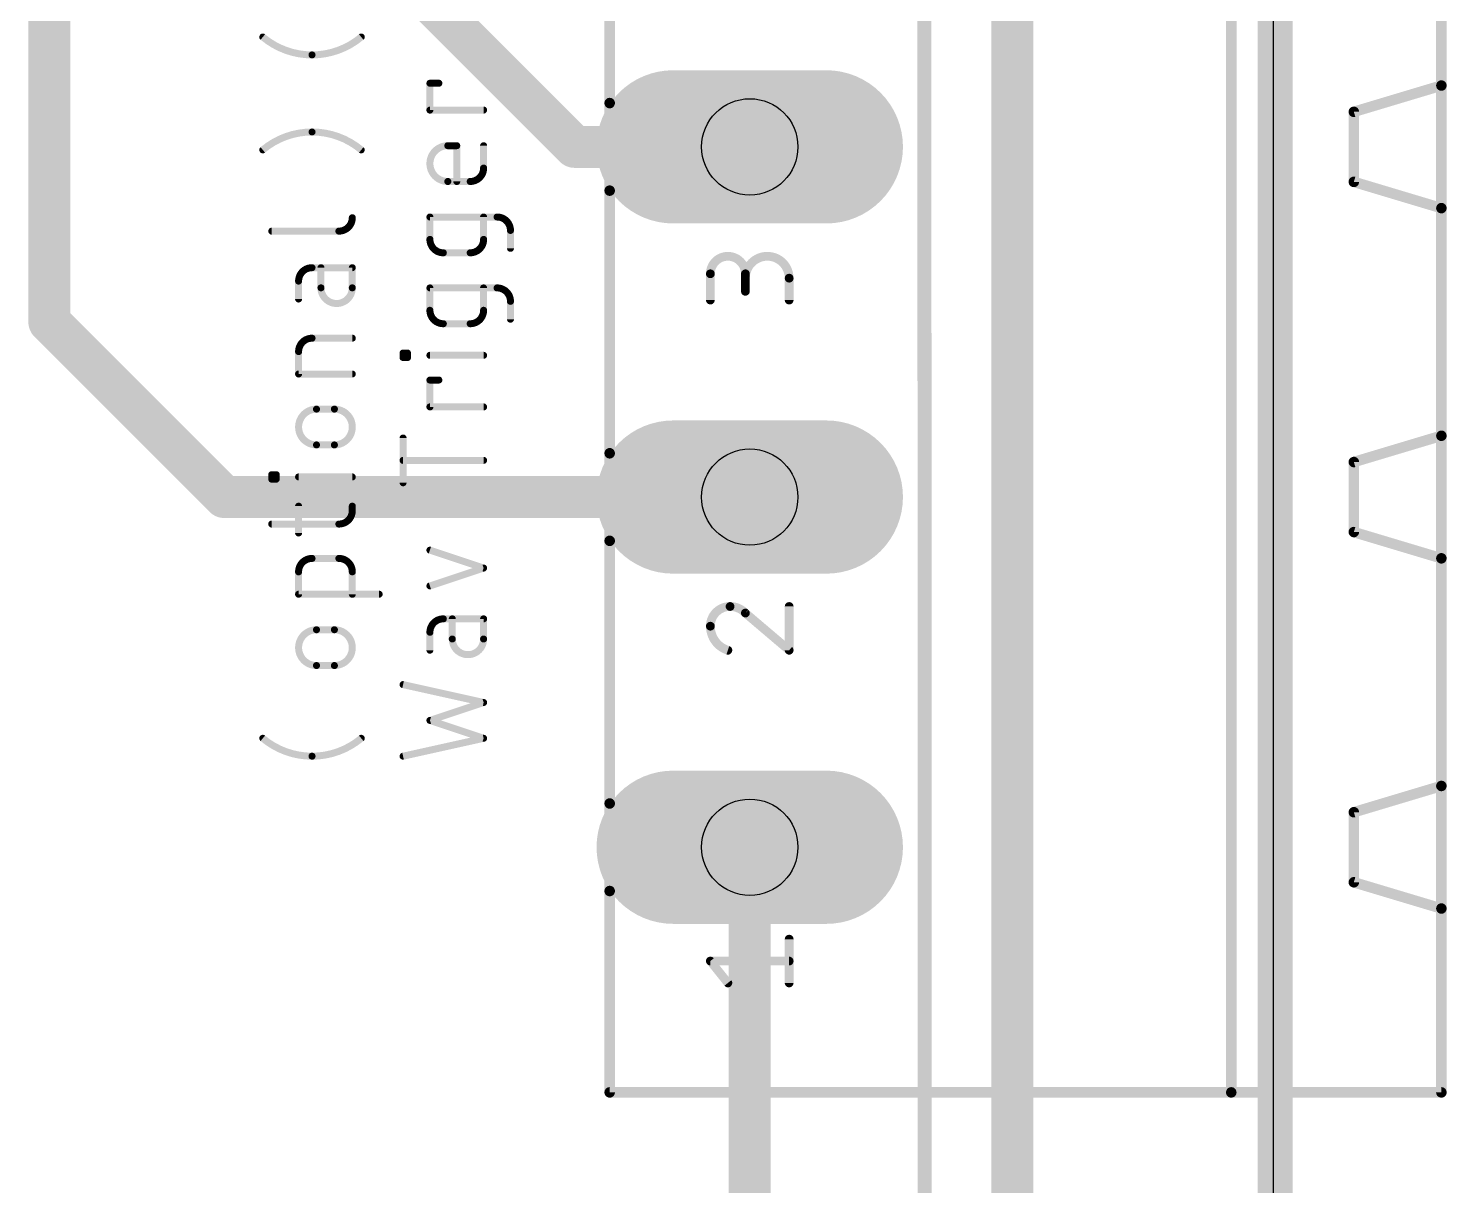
# Model space of a CAD drawing. Extents: x -9 to 239, y 2 to 147.
# Drawn here: x 218.14 to 238.71, y 38.27 to 55.06 of the extents above; entities that cross this region are included whole.
import ezdxf

# ---------------------------------------------------------------- set-up
doc = ezdxf.new("R2010")
doc.units = 0
for name, color, linetype in [('1', 12, 'CONTINUOUS'), ('16', 132, 'CONTINUOUS'), ('17', 110, 'CONTINUOUS'), ('20', 53, 'CONTINUOUS'), ('21', 40, 'CONTINUOUS'), ('25', 253, 'CONTINUOUS'), ('29', 253, 'CONTINUOUS'), ('30', 253, 'CONTINUOUS'), ('44', 253, 'CONTINUOUS'), ('51', 253, 'CONTINUOUS')]:
    doc.layers.add(name, color=color, linetype=linetype)

# ---------------------------------------------------------------- blocks, each defined once
blk = doc.blocks.new('LONGP100')
at = {"const_width": 1}
blk.add_lwpolyline([(-0.5, 0), (0.5, 0)], dxfattribs=at)
at = {"const_width": 0.5}
for points in [[(-0.5, 0.25, 1), (-0.5, -0.25)], [(0.5, -0.25, 1), (0.5, 0.25)]]:
    blk.add_lwpolyline(points, format="xyb", dxfattribs=at)

msp = doc.modelspace()

# ---------------------------------------------------------------- linework, layer by layer
at = {"layer": '1', "const_width": 0.6096}
for points in [[(232.41, 83.82), (232.41, 26.67)], [(218.44, 71.12), (218.44, 50.8)], [(218.44, 50.8), (220.98, 48.26)], [(220.98, 48.26), (228.6, 48.26)]]:
    msp.add_lwpolyline(points, dxfattribs=at)
at = {"layer": '1', "const_width": 0.3048}
for points in [[(218.5478, 50.9078, 1), (218.3322, 50.6922)], [(218.2876, 50.8, 1), (218.5924, 50.8)], [(220.98, 48.4124, 1), (220.98, 48.1076)], [(228.6, 48.1076, 1), (228.6, 48.4124)], [(220.8722, 48.1522, 1), (221.0878, 48.3678)]]:
    msp.add_lwpolyline(points, format="xyb", dxfattribs=at)
at = {"layer": '16'}
for points, const_width in [([(236.22, 144.78), (236.22, 2.54)], 0.508), ([(223.52, 55.88), (226.06, 53.34)], 0.6096), ([(226.06, 53.34), (228.6, 53.34)], 0.6096), ([(228.6, 43.18), (228.6, 26.67)], 0.6096)]:
    msp.add_lwpolyline(points, dxfattribs=dict(at, const_width=const_width))
at = {"layer": '16', "const_width": 0.3048}
for points in [[(226.06, 53.4924, 1), (226.06, 53.1876)], [(225.9522, 53.2322, 1), (226.1678, 53.4478)], [(228.6, 53.1876, 1), (228.6, 53.4924)], [(228.7524, 43.18, 1), (228.4476, 43.18)]]:
    msp.add_lwpolyline(points, format="xyb", dxfattribs=at)
at = {"layer": '20'}
msp.add_line((236.2, 2.54), (236.2, 143.18), dxfattribs=at)
at = {"layer": '21'}
for points, const_width in [([(231.14, 17.78), (231.13, 81.28)], 0.2032), ([(235.585, 39.624), (235.585, 72.136)], 0.1524), ([(226.568, 53.975), (226.568, 57.785)], 0.1524), ([(238.633, 54.229), (238.633, 57.531)], 0.1524), ([(238.633, 54.229), (237.363, 53.848)], 0.1524), ([(238.633, 52.451), (238.633, 54.229)], 0.1524), ([(237.363, 52.832), (237.363, 53.848)], 0.1524), ([(238.633, 52.451), (237.363, 52.832)], 0.1524), ([(226.568, 48.895), (226.568, 52.705)], 0.1524), ([(238.633, 49.149), (238.633, 52.451)], 0.1524), ([(228.0285, 51.1175), (228.0285, 51.4985)], 0.127), ([(228.5365, 51.4985), (228.5365, 51.2445)], 0.127), ([(229.1715, 51.1175), (229.1715, 51.435)], 0.127), ([(238.633, 49.149), (237.363, 48.768)], 0.1524), ([(238.633, 47.371), (238.633, 49.149)], 0.1524), ([(237.363, 47.752), (237.363, 48.768)], 0.1524), ([(238.633, 47.371), (237.363, 47.752)], 0.1524), ([(226.568, 43.815), (226.568, 47.625)], 0.1524), ([(238.633, 44.069), (238.633, 47.371)], 0.1524), ([(229.1715, 46.0375), (229.1715, 46.6725)], 0.127), ([(228.5365, 46.5772), (229.1715, 46.0375)], 0.127), ([(238.633, 44.069), (237.363, 43.688)], 0.1524), ([(238.633, 42.291), (238.633, 44.069)], 0.1524), ([(237.363, 43.688), (237.363, 42.672)], 0.1524), ([(226.568, 39.624), (226.568, 42.545)], 0.1524), ([(238.633, 42.291), (237.363, 42.672)], 0.1524), ([(238.633, 39.624), (238.633, 42.291)], 0.1524), ([(229.1715, 41.2115), (229.1715, 41.8465)], 0.127), ([(228.2825, 41.2115), (228.0285, 41.529)], 0.127), ([(228.0285, 41.529), (229.1715, 41.529)], 0.127), ([(226.568, 39.624), (235.585, 39.624)], 0.1524), ([(235.585, 39.624), (238.633, 39.624)], 0.1524)]:
    msp.add_lwpolyline(points, dxfattribs=dict(at, const_width=const_width))
for points, const_width in [([(238.6711, 54.229, 1), (238.5949, 54.229)], 0.0762), ([(238.5949, 54.229, 1), (238.6711, 54.229)], 0.0762), ([(238.6439, 54.1925, 1), (238.6221, 54.2655)], 0.0762), ([(226.5299, 53.975, 1), (226.6061, 53.975)], 0.0762), ([(237.4011, 53.848, 1), (237.3249, 53.848)], 0.0762), ([(237.3521, 53.8845, 1), (237.3739, 53.8115)], 0.0762), ([(237.3739, 52.8685, 1), (237.3521, 52.7955)], 0.0762), ([(226.6061, 52.705, 1), (226.5299, 52.705)], 0.0762), ([(237.3249, 52.832, 1), (237.4011, 52.832)], 0.0762), ([(238.6711, 52.451, 1), (238.5949, 52.451)], 0.0762), ([(238.5949, 52.451, 1), (238.6711, 52.451)], 0.0762), ([(238.6221, 52.4145, 1), (238.6439, 52.4875)], 0.0762), ([(228.5365, 51.4985, 1), (228.0285, 51.4985)], 0.127), ([(229.1715, 51.435, 1), (228.5365, 51.435)], 0.127), ([(228.0602, 51.4985, 1), (227.9968, 51.4985)], 0.0635), ([(227.9968, 51.4985, 1), (228.0602, 51.4985)], 0.0635), ([(228.5683, 51.4985, 1), (228.5048, 51.4985)], 0.0635), ([(228.5048, 51.4985, 1), (228.5683, 51.4985)], 0.0635), ([(228.5048, 51.435, 1), (228.5683, 51.435)], 0.0635), ([(229.2032, 51.435, 1), (229.1398, 51.435)], 0.0635), ([(229.1398, 51.435, 1), (229.2032, 51.435)], 0.0635), ([(228.5048, 51.2445, 1), (228.5683, 51.2445)], 0.0635), ([(227.9968, 51.1175, 1), (228.0602, 51.1175)], 0.0635), ([(229.1398, 51.1175, 1), (229.2032, 51.1175)], 0.0635), ([(238.6711, 49.149, 1), (238.5949, 49.149)], 0.0762), ([(238.5949, 49.149, 1), (238.6711, 49.149)], 0.0762), ([(238.6439, 49.1125, 1), (238.6221, 49.1855)], 0.0762), ([(226.5299, 48.895, 1), (226.6061, 48.895)], 0.0762), ([(237.4011, 48.768, 1), (237.3249, 48.768)], 0.0762), ([(237.3521, 48.8045, 1), (237.3739, 48.7315)], 0.0762), ([(237.3739, 47.7885, 1), (237.3521, 47.7155)], 0.0762), ([(237.3249, 47.752, 1), (237.4011, 47.752)], 0.0762), ([(226.6061, 47.625, 1), (226.5299, 47.625)], 0.0762), ([(238.6711, 47.371, 1), (238.5949, 47.371)], 0.0762), ([(238.5949, 47.371, 1), (238.6711, 47.371)], 0.0762), ([(238.6221, 47.3345, 1), (238.6439, 47.4075)], 0.0762), ([(228.3143, 46.6725, 0.4142), (228.0285, 46.3867)], 0.127), ([(228.5365, 46.5772, 0.2053), (228.3143, 46.6725)], 0.127), ([(228.3142, 46.7042, 1), (228.3143, 46.6408)], 0.0635), ([(228.3143, 46.6407, 1), (228.3143, 46.7043)], 0.0635), ([(229.2032, 46.6725, 1), (229.1398, 46.6725)], 0.0635), ([(228.5571, 46.6014, 1), (228.5159, 46.5531)], 0.0635), ([(228.5135, 46.5554, 1), (228.5595, 46.5991)], 0.0635), ([(228.0285, 46.3867, 0.3252), (228.2825, 46.0375)], 0.127), ([(228.0602, 46.3867, 1), (227.9968, 46.3868)], 0.0635), ([(227.9968, 46.3867, 1), (228.0602, 46.3867)], 0.0635), ([(228.2727, 46.0073, 1), (228.2923, 46.0677)], 0.0635), ([(229.1509, 46.0133, 1), (229.1921, 46.0617)], 0.0635), ([(229.1398, 46.0375, 1), (229.2032, 46.0375)], 0.0635), ([(238.6711, 44.069, 1), (238.5949, 44.069)], 0.0762), ([(238.5949, 44.069, 1), (238.6711, 44.069)], 0.0762), ([(238.6439, 44.0325, 1), (238.6221, 44.1055)], 0.0762), ([(226.5299, 43.815, 1), (226.6061, 43.815)], 0.0762), ([(237.4011, 43.688, 1), (237.3249, 43.688)], 0.0762), ([(237.3521, 43.7245, 1), (237.3739, 43.6515)], 0.0762), ([(226.6061, 42.545, 1), (226.5299, 42.545)], 0.0762), ([(237.3739, 42.7085, 1), (237.3521, 42.6355)], 0.0762), ([(237.3249, 42.672, 1), (237.4011, 42.672)], 0.0762), ([(238.6711, 42.291, 1), (238.5949, 42.291)], 0.0762), ([(238.5949, 42.291, 1), (238.6711, 42.291)], 0.0762), ([(238.6221, 42.2545, 1), (238.6439, 42.3275)], 0.0762), ([(229.2032, 41.8465, 1), (229.1398, 41.8465)], 0.0635), ([(228.0285, 41.5608, 1), (228.0285, 41.4973)], 0.0635), ([(228.0533, 41.5488, 1), (228.0037, 41.5092)], 0.0635), ([(229.1715, 41.4973, 1), (229.1715, 41.5608)], 0.0635), ([(228.2577, 41.1917, 1), (228.3073, 41.2313)], 0.0635), ([(229.1398, 41.2115, 1), (229.2032, 41.2115)], 0.0635), ([(226.568, 39.6621, 1), (226.568, 39.5859)], 0.0762), ([(226.5299, 39.624, 1), (226.6061, 39.624)], 0.0762), ([(235.585, 39.6621, 1), (235.585, 39.5859)], 0.0762), ([(235.5469, 39.624, 1), (235.6231, 39.624)], 0.0762), ([(235.585, 39.5859, 1), (235.585, 39.6621)], 0.0762), ([(238.5949, 39.624, 1), (238.6711, 39.624)], 0.0762), ([(238.633, 39.5859, 1), (238.633, 39.6621)], 0.0762)]:
    msp.add_lwpolyline(points, format="xyb", dxfattribs=dict(at, const_width=const_width))
at = {"layer": '25'}
for points, const_width in [([(221.536, 54.9331, 0.1762), (222.25, 54.6735)], 0.1016), ([(221.5523, 54.9526, 1), (221.5197, 54.9137)], 0.0508), ([(222.25, 54.6735, 0.1762), (222.964, 54.9331)], 0.1016), ([(222.9803, 54.9137, 1), (222.9477, 54.9526)], 0.0508), ([(222.25, 54.6989, 1), (222.25, 54.6481)], 0.0508), ([(222.25, 54.6481, 1), (222.25, 54.6989)], 0.0508), ([(223.9857, 54.2624, 1), (223.9349, 54.2624)], 0.0508), ([(223.9603, 54.2878, 1), (223.9603, 54.237)], 0.0508), ([(224.0901, 54.237, 1), (224.0901, 54.2878)], 0.0508), ([(223.9603, 53.8984, 1), (223.9603, 53.8476)], 0.0508), ([(224.7392, 53.8476, 1), (224.7392, 53.8984)], 0.0508), ([(223.9349, 53.873, 1), (223.9857, 53.873)], 0.0508), ([(222.25, 53.5556, 0.1762), (221.536, 53.296)], 0.1016), ([(222.964, 53.296, 0.1762), (222.25, 53.5556)], 0.1016), ([(222.25, 53.581, 1), (222.25, 53.5302)], 0.0508), ([(222.25, 53.5302, 1), (222.25, 53.581)], 0.0508), ([(221.5197, 53.3155, 1), (221.5523, 53.2765)], 0.0508), ([(222.9477, 53.2765, 1), (222.9803, 53.3155)], 0.0508), ([(224.2199, 53.3569, 1), (224.2199, 52.8376)], 0.1016), ([(224.2199, 53.3823, 1), (224.2199, 53.3315)], 0.0508), ([(224.2199, 53.3315, 1), (224.2199, 53.3823)], 0.0508), ([(224.3751, 53.3569, 1), (224.3243, 53.3569)], 0.0508), ([(224.3497, 53.3315, 1), (224.3497, 53.3823)], 0.0508), ([(224.7646, 53.3569, 1), (224.7138, 53.3569)], 0.0508), ([(224.5445, 52.8376, 0.4142), (224.7392, 53.0324)], 0.1016), ([(224.7646, 53.0324, 1), (224.7138, 53.0324)], 0.0508), ([(224.2199, 52.863, 1), (224.2199, 52.8122)], 0.0508), ([(224.2199, 52.8122, 1), (224.2199, 52.863)], 0.0508), ([(224.5445, 52.863, 1), (224.5445, 52.8122)], 0.0508), ([(224.5445, 52.8122, 1), (224.5445, 52.863)], 0.0508), ([(224.7138, 53.0324, 1), (224.7646, 53.0324)], 0.0508), ([(224.3243, 52.8376, 1), (224.3751, 52.8376)], 0.0508), ([(222.6395, 52.1173, 0.4142), (222.8342, 52.312)], 0.1016), ([(222.8596, 52.312, 1), (222.8088, 52.312)], 0.0508), ([(223.9857, 52.3223, 1), (223.9349, 52.3223)], 0.0508), ([(223.9603, 52.3477, 1), (223.9603, 52.2969)], 0.0508), ([(224.7646, 52.3223, 1), (224.7138, 52.3223)], 0.0508), ([(225.1287, 52.1276, 0.4142), (224.9339, 52.3223)], 0.1016), ([(224.9339, 52.3477, 1), (224.9339, 52.2969)], 0.0508), ([(224.9339, 52.2969, 1), (224.9339, 52.3477)], 0.0508), ([(221.6658, 52.1427, 1), (221.6658, 52.0919)], 0.0508), ([(222.6395, 52.1427, 1), (222.6395, 52.0919)], 0.0508), ([(222.6395, 52.0919, 1), (222.6395, 52.1427)], 0.0508), ([(225.1541, 52.1276, 1), (225.1033, 52.1276)], 0.0508), ([(225.1033, 52.1276, 1), (225.1541, 52.1276)], 0.0508), ([(223.9603, 51.9978, 0.4142), (224.155, 51.803)], 0.1016), ([(223.9857, 51.9978, 1), (223.9349, 51.9978)], 0.0508), ([(223.9349, 51.9978, 1), (223.9857, 51.9978)], 0.0508), ([(224.155, 51.8284, 1), (224.155, 51.7776)], 0.0508), ([(224.155, 51.7776, 1), (224.155, 51.8284)], 0.0508), ([(224.5445, 51.803, 0.4142), (224.7392, 51.9978)], 0.1016), ([(224.5445, 51.8284, 1), (224.5445, 51.7776)], 0.0508), ([(224.5445, 51.7776, 1), (224.5445, 51.8284)], 0.0508), ([(224.7646, 51.9978, 1), (224.7138, 51.9978)], 0.0508), ([(224.7138, 51.9978, 1), (224.7646, 51.9978)], 0.0508), ([(225.1033, 51.868, 1), (225.1541, 51.868)], 0.0508), ([(222.25, 51.587, 0.4142), (222.0553, 51.3923)], 0.1016), ([(222.0807, 51.3923, 1), (222.0299, 51.3923)], 0.0508), ([(222.25, 51.6124, 1), (222.25, 51.5616)], 0.0508), ([(222.25, 51.5616, 1), (222.25, 51.6124)], 0.0508), ([(222.4052, 51.587, 1), (222.3544, 51.587)], 0.0508), ([(222.8596, 51.587, 1), (222.8088, 51.587)], 0.0508), ([(222.8342, 51.5616, 1), (222.8342, 51.6124)], 0.0508), ([(222.0299, 51.3923, 1), (222.0807, 51.3923)], 0.0508), ([(222.3798, 51.2949, 1), (222.8342, 51.2949)], 0.1016), ([(222.4052, 51.2949, 1), (222.3544, 51.2949)], 0.0508), ([(222.3544, 51.2949, 1), (222.4052, 51.2949)], 0.0508), ([(222.8596, 51.2949, 1), (222.8088, 51.2949)], 0.0508), ([(222.8088, 51.2949, 1), (222.8596, 51.2949)], 0.0508), ([(223.9857, 51.2936, 1), (223.9349, 51.2936)], 0.0508), ([(223.9603, 51.319, 1), (223.9603, 51.2682)], 0.0508), ([(224.7646, 51.2936, 1), (224.7138, 51.2936)], 0.0508), ([(225.1287, 51.0989, 0.4142), (224.9339, 51.2936)], 0.1016), ([(224.9339, 51.319, 1), (224.9339, 51.2682)], 0.0508), ([(224.9339, 51.2682, 1), (224.9339, 51.319)], 0.0508), ([(222.0299, 51.1326, 1), (222.0807, 51.1326)], 0.0508), ([(225.1541, 51.0989, 1), (225.1033, 51.0989)], 0.0508), ([(225.1033, 51.0989, 1), (225.1541, 51.0989)], 0.0508), ([(223.9603, 50.9691, 0.4142), (224.155, 50.7743)], 0.1016), ([(223.9857, 50.9691, 1), (223.9349, 50.9691)], 0.0508), ([(223.9349, 50.9691, 1), (223.9857, 50.9691)], 0.0508), ([(224.155, 50.7997, 1), (224.155, 50.7489)], 0.0508), ([(224.155, 50.7489, 1), (224.155, 50.7997)], 0.0508), ([(224.5445, 50.7743, 0.4142), (224.7392, 50.9691)], 0.1016), ([(224.5445, 50.7997, 1), (224.5445, 50.7489)], 0.0508), ([(224.5445, 50.7489, 1), (224.5445, 50.7997)], 0.0508), ([(224.7646, 50.9691, 1), (224.7138, 50.9691)], 0.0508), ([(224.7138, 50.9691, 1), (224.7646, 50.9691)], 0.0508), ([(225.1033, 50.8393, 1), (225.1541, 50.8393)], 0.0508), ([(222.25, 50.5642, 0.4142), (222.0553, 50.3695)], 0.1016), ([(222.25, 50.5896, 1), (222.25, 50.5388)], 0.0508), ([(222.25, 50.5388, 1), (222.25, 50.5896)], 0.0508), ([(222.8342, 50.5388, 1), (222.8342, 50.5896)], 0.0508), ([(222.0807, 50.3695, 1), (222.0299, 50.3695)], 0.0508), ([(222.0299, 50.3695, 1), (222.0807, 50.3695)], 0.0508), ([(223.5962, 50.3484, 1), (223.5454, 50.3484)], 0.0508), ([(223.5708, 50.3738, 1), (223.5708, 50.323)], 0.0508), ([(223.5708, 50.3089, 1), (223.5708, 50.2581)], 0.0508), ([(223.5454, 50.2835, 1), (223.5962, 50.2835)], 0.0508), ([(223.6611, 50.3484, 1), (223.6103, 50.3484)], 0.0508), ([(223.6103, 50.2835, 1), (223.6611, 50.2835)], 0.0508), ([(223.6357, 50.323, 1), (223.6357, 50.3738)], 0.0508), ([(223.6357, 50.2581, 1), (223.6357, 50.3089)], 0.0508), ([(223.9603, 50.3414, 1), (223.9603, 50.2906)], 0.0508), ([(224.7392, 50.2906, 1), (224.7392, 50.3414)], 0.0508), ([(222.0553, 50.0703, 1), (222.0553, 50.0195)], 0.0508), ([(222.0299, 50.0449, 1), (222.0807, 50.0449)], 0.0508), ([(222.8342, 50.0195, 1), (222.8342, 50.0703)], 0.0508), ([(223.9857, 49.9571, 1), (223.9349, 49.9571)], 0.0508), ([(223.9603, 49.9825, 1), (223.9603, 49.9317)], 0.0508), ([(224.0901, 49.9317, 1), (224.0901, 49.9825)], 0.0508), ([(222.3149, 49.5355, 1), (222.3149, 49.0162)], 0.1016), ([(222.3149, 49.5609, 1), (222.3149, 49.5101)], 0.0508), ([(222.3149, 49.5101, 1), (222.3149, 49.5609)], 0.0508), ([(222.5746, 49.0162, 1), (222.5746, 49.5355)], 0.1016), ([(222.5746, 49.5609, 1), (222.5746, 49.5101)], 0.0508), ([(222.5746, 49.5101, 1), (222.5746, 49.5609)], 0.0508), ([(223.9603, 49.5931, 1), (223.9603, 49.5423)], 0.0508), ([(223.9349, 49.5677, 1), (223.9857, 49.5677)], 0.0508), ([(224.7392, 49.5423, 1), (224.7392, 49.5931)], 0.0508), ([(222.3149, 49.0416, 1), (222.3149, 48.9908)], 0.0508), ([(222.3149, 48.9908, 1), (222.3149, 49.0416)], 0.0508), ([(222.5746, 49.0416, 1), (222.5746, 48.9908)], 0.0508), ([(222.5746, 48.9908, 1), (222.5746, 49.0416)], 0.0508), ([(223.5962, 49.1165, 1), (223.5454, 49.1165)], 0.0508), ([(223.5708, 48.8174, 1), (223.5708, 48.7666)], 0.0508), ([(224.7392, 48.7666, 1), (224.7392, 48.8174)], 0.0508), ([(221.6912, 48.5844, 1), (221.6404, 48.5844)], 0.0508), ([(221.6658, 48.6098, 1), (221.6658, 48.559)], 0.0508), ([(221.6658, 48.5449, 1), (221.6658, 48.4941)], 0.0508), ([(221.7561, 48.5844, 1), (221.7053, 48.5844)], 0.0508), ([(221.7307, 48.559, 1), (221.7307, 48.6098)], 0.0508), ([(221.7307, 48.4941, 1), (221.7307, 48.5449)], 0.0508), ([(222.0553, 48.5774, 1), (222.0553, 48.5266)], 0.0508), ([(222.8342, 48.5266, 1), (222.8342, 48.5774)], 0.0508), ([(221.6404, 48.5195, 1), (221.6912, 48.5195)], 0.0508), ([(221.7053, 48.5195, 1), (221.7561, 48.5195)], 0.0508), ([(223.5454, 48.4674, 1), (223.5962, 48.4674)], 0.0508), ([(222.0807, 48.1279, 1), (222.0299, 48.1279)], 0.0508), ([(222.8596, 48.1279, 1), (222.8088, 48.1279)], 0.0508), ([(222.6395, 47.8682, 0.4142), (222.8342, 48.063)], 0.1016), ([(222.8596, 48.063, 1), (222.8088, 48.063)], 0.0508), ([(222.8088, 48.063, 1), (222.8596, 48.063)], 0.0508), ([(221.6658, 47.8936, 1), (221.6658, 47.8428)], 0.0508), ([(222.0299, 47.7384, 1), (222.0807, 47.7384)], 0.0508), ([(222.6395, 47.8936, 1), (222.6395, 47.8428)], 0.0508), ([(222.6395, 47.8428, 1), (222.6395, 47.8936)], 0.0508), ([(223.9683, 47.5136, 1), (223.9522, 47.4654)], 0.0508), ([(222.25, 47.3697, 0.4142), (222.0553, 47.175)], 0.1016), ([(222.25, 47.3951, 1), (222.25, 47.3443)], 0.0508), ([(222.25, 47.3443, 1), (222.25, 47.3951)], 0.0508), ([(222.8342, 47.175, 0.4142), (222.6395, 47.3697)], 0.1016), ([(222.6395, 47.3951, 1), (222.6395, 47.3443)], 0.0508), ([(222.6395, 47.3443, 1), (222.6395, 47.3951)], 0.0508), ([(222.0807, 47.175, 1), (222.0299, 47.175)], 0.0508), ([(222.0299, 47.175, 1), (222.0807, 47.175)], 0.0508), ([(222.8596, 47.175, 1), (222.8088, 47.175)], 0.0508), ([(222.8088, 47.175, 1), (222.8596, 47.175)], 0.0508), ([(224.7472, 47.2058, 1), (224.7312, 47.254)], 0.0508), ([(224.7312, 47.2058, 1), (224.7472, 47.254)], 0.0508), ([(223.9522, 46.9943, 1), (223.9683, 46.9461)], 0.0508), ([(222.0553, 46.8758, 1), (222.0553, 46.825)], 0.0508), ([(222.0299, 46.8504, 1), (222.0807, 46.8504)], 0.0508), ([(222.8088, 46.8504, 1), (222.8596, 46.8504)], 0.0508), ([(223.2237, 46.825, 1), (223.2237, 46.8758)], 0.0508), ([(224.155, 46.493, 0.4142), (223.9603, 46.2983)], 0.1016), ([(224.155, 46.5184, 1), (224.155, 46.4676)], 0.0508), ([(224.155, 46.4676, 1), (224.155, 46.5184)], 0.0508), ([(224.3102, 46.493, 1), (224.2594, 46.493)], 0.0508), ([(224.7646, 46.493, 1), (224.7138, 46.493)], 0.0508), ([(224.7392, 46.4676, 1), (224.7392, 46.5184)], 0.0508), ([(222.3149, 46.3351, 1), (222.3149, 45.8158)], 0.1016), ([(222.3149, 46.3605, 1), (222.3149, 46.3097)], 0.0508), ([(222.3149, 46.3097, 1), (222.3149, 46.3605)], 0.0508), ([(222.5746, 45.8158, 1), (222.5746, 46.3351)], 0.1016), ([(222.5746, 46.3605, 1), (222.5746, 46.3097)], 0.0508), ([(222.5746, 46.3097, 1), (222.5746, 46.3605)], 0.0508), ([(223.9857, 46.2983, 1), (223.9349, 46.2983)], 0.0508), ([(223.9349, 46.2983, 1), (223.9857, 46.2983)], 0.0508), ([(224.2848, 46.2009, 1), (224.7392, 46.2009)], 0.1016), ([(224.3102, 46.2009, 1), (224.2594, 46.2009)], 0.0508), ([(224.2594, 46.2009, 1), (224.3102, 46.2009)], 0.0508), ([(224.7646, 46.2009, 1), (224.7138, 46.2009)], 0.0508), ([(224.7138, 46.2009, 1), (224.7646, 46.2009)], 0.0508), ([(223.9349, 46.0387, 1), (223.9857, 46.0387)], 0.0508), ([(222.3149, 45.8412, 1), (222.3149, 45.7904)], 0.0508), ([(222.3149, 45.7904, 1), (222.3149, 45.8412)], 0.0508), ([(222.5746, 45.8412, 1), (222.5746, 45.7904)], 0.0508), ([(222.5746, 45.7904, 1), (222.5746, 45.8412)], 0.0508), ([(223.5763, 45.5642, 1), (223.5653, 45.5146)], 0.0508), ([(224.7472, 45.2556, 1), (224.7312, 45.3038)], 0.0508), ([(224.7337, 45.2549, 1), (224.7447, 45.3045)], 0.0508), ([(223.9683, 45.0442, 1), (223.9522, 44.996)], 0.0508), ([(223.9522, 45.0442, 1), (223.9683, 44.996)], 0.0508), ([(221.536, 44.7604, 0.1762), (222.25, 44.5008)], 0.1016), ([(221.5523, 44.7799, 1), (221.5197, 44.741)], 0.0508), ([(222.25, 44.5008, 0.1762), (222.964, 44.7604)], 0.1016), ([(222.9803, 44.741, 1), (222.9477, 44.7799)], 0.0508), ([(224.7312, 44.7363, 1), (224.7472, 44.7845)], 0.0508), ([(224.7447, 44.7356, 1), (224.7337, 44.7852)], 0.0508), ([(222.25, 44.5262, 1), (222.25, 44.4754)], 0.0508), ([(222.25, 44.4754, 1), (222.25, 44.5262)], 0.0508), ([(223.5653, 44.5256, 1), (223.5763, 44.476)], 0.0508)]:
    msp.add_lwpolyline(points, format="xyb", dxfattribs=dict(at, const_width=const_width))
at = {"layer": '25', "const_width": 0.1016}
for points in [[(223.9603, 53.873), (223.9603, 54.2624)], [(223.9603, 54.2624), (224.0901, 54.2624)], [(224.7392, 53.873), (223.9603, 53.873)], [(224.2199, 53.3569), (224.3497, 53.3569)], [(224.3497, 53.3569), (224.3497, 52.8376)], [(224.7392, 53.3569), (224.7392, 53.0324)], [(224.5445, 52.8376), (224.2199, 52.8376)], [(223.9603, 51.9978), (223.9603, 52.3223)], [(223.9603, 52.3223), (224.9339, 52.3223)], [(224.7392, 52.3223), (224.7392, 51.9978)], [(221.6658, 52.1173), (222.6395, 52.1173)], [(225.1287, 52.1276), (225.1287, 51.868)], [(224.5445, 51.803), (224.155, 51.803)], [(222.0553, 51.3923), (222.0553, 51.1326)], [(222.8342, 51.587), (222.25, 51.587)], [(222.3798, 51.587), (222.3798, 51.2949)], [(222.8342, 51.2949), (222.8342, 51.587)], [(223.9603, 50.9691), (223.9603, 51.2936)], [(223.9603, 51.2936), (224.9339, 51.2936)], [(224.7392, 51.2936), (224.7392, 50.9691)], [(225.1287, 51.0989), (225.1287, 50.8393)], [(224.5445, 50.7743), (224.155, 50.7743)], [(222.25, 50.5642), (222.8342, 50.5642)], [(222.0553, 50.0449), (222.0553, 50.3695)], [(223.5708, 50.2835), (223.5708, 50.3484)], [(223.5708, 50.3484), (223.6357, 50.3484)], [(223.6357, 50.2835), (223.5708, 50.2835)], [(223.6357, 50.3484), (223.6357, 50.2835)], [(224.7392, 50.316), (223.9603, 50.316)], [(222.8342, 50.0449), (222.0553, 50.0449)], [(223.9603, 49.5677), (223.9603, 49.9571)], [(223.9603, 49.9571), (224.0901, 49.9571)], [(222.3149, 49.5355), (222.5746, 49.5355)], [(224.7392, 49.5677), (223.9603, 49.5677)], [(222.5746, 49.0162), (222.3149, 49.0162)], [(223.5708, 48.4674), (223.5708, 49.1165)], [(224.7392, 48.792), (223.5708, 48.792)], [(221.6658, 48.5195), (221.6658, 48.5844)], [(221.6658, 48.5844), (221.7307, 48.5844)], [(221.7307, 48.5195), (221.6658, 48.5195)], [(221.7307, 48.5844), (221.7307, 48.5195)], [(222.8342, 48.552), (222.0553, 48.552)], [(222.0553, 47.7384), (222.0553, 48.1279)], [(222.8342, 48.063), (222.8342, 48.1279)], [(221.6658, 47.8682), (222.6395, 47.8682)], [(224.7392, 47.2299), (223.9603, 47.4895)], [(222.25, 47.3697), (222.6395, 47.3697)], [(222.0553, 46.8504), (222.0553, 47.175)], [(222.8342, 47.175), (222.8342, 46.8504)], [(223.9603, 46.9702), (224.7392, 47.2299)], [(223.2237, 46.8504), (222.0553, 46.8504)], [(224.7392, 46.493), (224.155, 46.493)], [(224.2848, 46.493), (224.2848, 46.2009)], [(224.7392, 46.2009), (224.7392, 46.493)], [(222.3149, 46.3351), (222.5746, 46.3351)], [(223.9603, 46.2983), (223.9603, 46.0387)], [(222.5746, 45.8158), (222.3149, 45.8158)], [(224.7392, 45.2797), (223.5708, 45.5394)], [(223.9603, 45.0201), (224.7392, 45.2797)], [(224.7392, 44.7604), (223.9603, 45.0201)], [(223.5708, 44.5008), (224.7392, 44.7604)]]:
    msp.add_lwpolyline(points, dxfattribs=at)
at = {"layer": '44'}
for centre in [(228.6, 53.34), (228.6, 48.26), (228.6, 43.18)]:
    msp.add_circle(centre, 0.6985, dxfattribs=at)
at = {"layer": '51', "const_width": 0.1524}
for points in [[(226.568, 52.705), (226.568, 53.975)], [(226.568, 47.625), (226.568, 48.895)], [(226.568, 42.545), (226.568, 43.815)]]:
    msp.add_lwpolyline(points, dxfattribs=at)
at = {"layer": '51', "const_width": 0.0762}
for points in [[(226.6061, 53.975, 1), (226.5299, 53.975)], [(226.5299, 52.705, 1), (226.6061, 52.705)], [(226.6061, 48.895, 1), (226.5299, 48.895)], [(226.5299, 47.625, 1), (226.6061, 47.625)], [(226.6061, 43.815, 1), (226.5299, 43.815)], [(226.5299, 42.545, 1), (226.6061, 42.545)]]:
    msp.add_lwpolyline(points, format="xyb", dxfattribs=at)

# ---------------------------------------------------------------- block references
at = {"layer": '17', "xscale": 2.0955, "yscale": 2.0955, "rotation": 180}
for p in [(228.6, 53.34), (228.6, 53.34), (228.6, 48.26), (228.6, 48.26), (228.6, 43.18), (228.6, 43.18)]:
    msp.add_blockref('LONGP100', p, dxfattribs=at)
at = {"layer": '29', "xscale": 2.2225, "yscale": 2.2225, "rotation": 180}
for p in [(228.6, 53.34), (228.6, 48.26), (228.6, 43.18)]:
    msp.add_blockref('LONGP100', p, dxfattribs=at)
at = {"layer": '30', "xscale": 2.2225, "yscale": 2.2225, "rotation": 180}
for p in [(228.6, 53.34), (228.6, 48.26), (228.6, 43.18)]:
    msp.add_blockref('LONGP100', p, dxfattribs=at)

doc.saveas('drawing.dxf')
